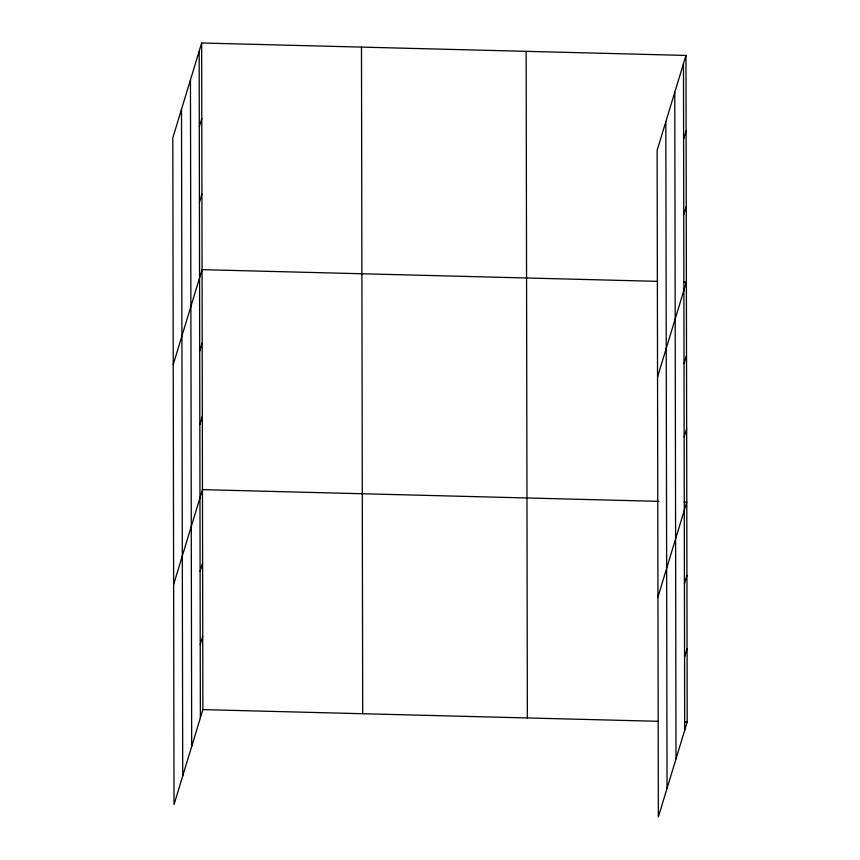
<?xml version="1.0" encoding="UTF-8"?>
<svg xmlns="http://www.w3.org/2000/svg" width="860" height="860" viewBox="0 0 860 860"><rect width="100%" height="100%" fill="white"/><g stroke="black" fill="none" stroke-linecap="round" stroke-linejoin="round"><path stroke-width="1.29" d="M201.649 43L172.806 137.944L174.032 804.562L202.874 709.618L201.649 43L685.968 55.438L687.194 722.056L658.351 817L657.126 150.382L685.968 55.438M199.294 126.785L201.788 118.551M199.423 202.337L201.928 194.102M173.225 364.597L202.068 269.653L657.083 281.338M199.703 351.213L202.197 342.979M199.832 424.539L202.337 416.304M173.623 584.574L202.465 489.641L658.824 501.358M200.1 571.201L202.605 562.967M200.24 644.527L202.734 636.292M683.614 139.213L686.108 130.989M683.743 214.763L686.248 206.54M657.545 377.024L686.387 282.091L683.721 282.015M684.022 363.651L686.516 355.416M684.151 436.977L686.656 428.742M657.943 597.012L686.785 502.079L684.13 502.003M684.42 583.628L686.925 575.404M684.56 656.965L687.054 648.73M202.874 709.618L657.889 721.303M684.528 721.991L687.194 722.056M683.474 63.672L684.689 730.29M674.778 92.278L676.003 758.907M665.823 121.765L667.038 788.383M526.148 51.331L527.363 717.96M361.479 47.106L362.694 713.725M199.154 51.234L200.369 717.853M190.458 79.84L191.683 746.469M181.503 109.328L182.718 775.946"/></g></svg>
